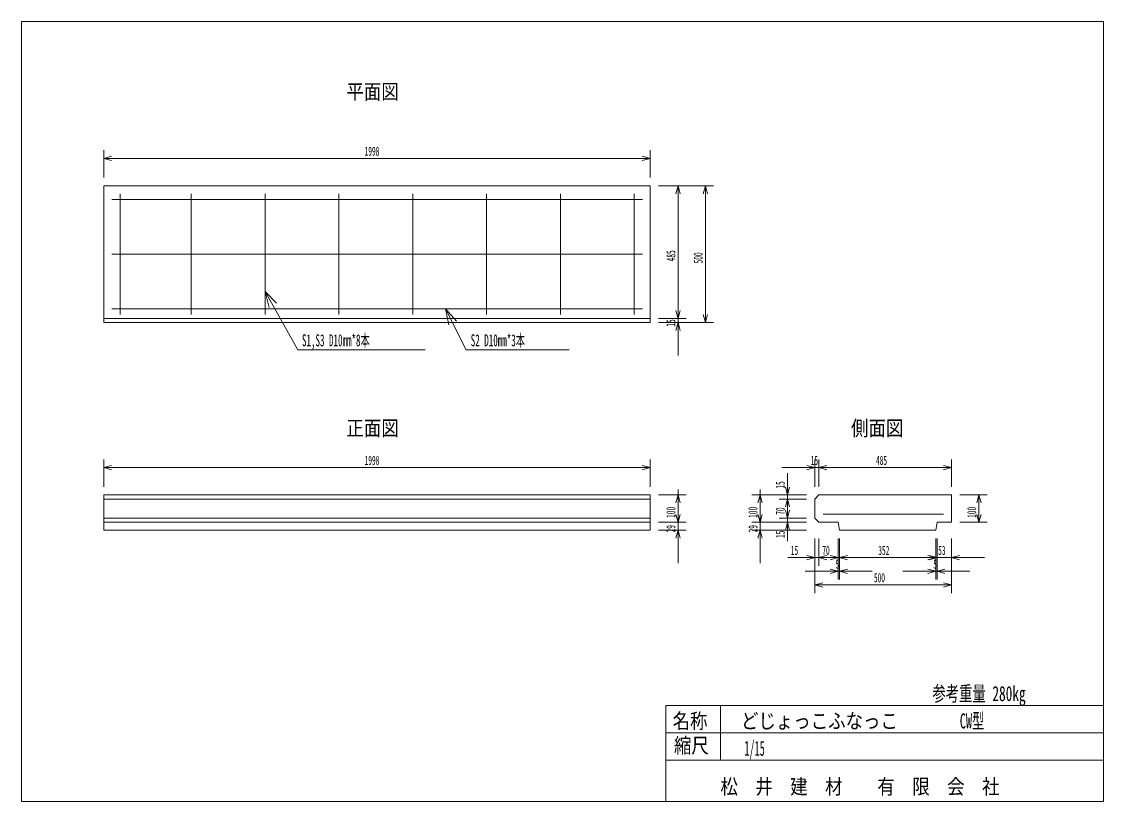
# Model space of a CAD drawing. Units: millimetres, scale not verified. Extents: x 842 to 4798, y 625 to 3475.
import ezdxf
from ezdxf.enums import TextEntityAlignment as Align

# ---------------------------------------------------------------- set-up
doc = ezdxf.new("R2010")
doc.units = ezdxf.units.MM
doc.header["$LTSCALE"] = 20
for name, color, linetype, lineweight in [('1', 7, 'Continuous', 18), ('17', 7, 'Continuous', 18), ('18', 7, 'Continuous', 18)]:
    doc.layers.add(name, color=color, linetype=linetype, lineweight=lineweight)
doc.styles.add('ＭＳ ゴシック', font='')
doc.styles.get('ＭＳ ゴシック').set_extended_font_data('MS Gothic')

msp = doc.modelspace()

# ---------------------------------------------------------------- linework, layer by layer
at = {"layer": '1'}
for p, q in [((842.5, 625), (842.5, 3475)), ((842.5, 3475), (4797.5, 3475)), ((4797.5, 3475), (4797.5, 925)), ((1142.5, 3005), (1142.5, 2905)), ((1142.5, 2975), (1171.48, 2982.76)), ((1142.5, 2975), (3140.5, 2975)), ((1142.5, 2975), (1171.48, 2967.24)), ((3140.5, 2975), (3111.52, 2982.76)), ((3140.5, 2975), (3111.52, 2967.24)), ((3140.5, 3005), (3140.5, 2905)), ((1142.5, 2375), (1142.5, 2875)), ((1142.5, 2875), (3140.5, 2875)), ((3140.5, 2875), (3140.5, 2375)), ((3272.5, 2875), (3170.5, 2875)), ((3372.5, 2875), (3170.5, 2875)), ((3242.5, 2875), (3234.74, 2846.02)), ((3242.5, 2390), (3242.5, 2875)), ((3242.5, 2875), (3250.26, 2846.02)), ((3342.5, 2875), (3334.74, 2846.02)), ((3342.5, 2875), (3342.5, 2375)), ((3342.5, 2875), (3350.26, 2846.02)), ((3242.5, 2255), (3242.5, 2510)), ((3242.5, 2390), (3234.74, 2418.98)), ((3242.5, 2390), (3234.74, 2418.98)), ((3242.5, 2390), (3250.26, 2418.98)), ((3242.5, 2390), (3250.26, 2418.98)), ((1142.5, 2390), (3140.5, 2390)), ((3140.5, 2375), (1142.5, 2375)), ((3272.5, 2390), (3170.5, 2390)), ((3272.5, 2390), (3170.5, 2390)), ((3272.5, 2375), (3170.5, 2375)), ((3372.5, 2375), (3170.5, 2375)), ((3242.5, 2375), (3234.74, 2346.02)), ((3242.5, 2375), (3250.26, 2346.02)), ((3342.5, 2375), (3334.74, 2403.98)), ((3342.5, 2375), (3350.26, 2403.98)), ((1142.5, 1875), (1142.5, 1775)), ((3140.5, 1875), (3140.5, 1775)), ((3742.5, 1875), (3742.5, 1775)), ((3757.5, 1875), (3757.5, 1775)), ((3757.5, 1875), (3757.5, 1775)), ((4242.5, 1875), (4242.5, 1775)), ((1142.5, 1845), (1171.48, 1852.76)), ((1142.5, 1845), (3140.5, 1845)), ((1142.5, 1845), (1171.48, 1837.24)), ((3140.5, 1845), (3111.52, 1852.76)), ((3140.5, 1845), (3111.52, 1837.24)), ((3622.5, 1845), (3877.5, 1845)), ((3642.5, 1824.33), (3642.5, 1610)), ((3742.5, 1845), (3713.52, 1852.76)), ((3742.5, 1845), (3713.52, 1837.24)), ((3757.5, 1845), (3786.48, 1852.76)), ((3757.5, 1845), (3786.48, 1852.76)), ((3757.5, 1845), (3786.48, 1837.24)), ((3757.5, 1845), (4242.5, 1845)), ((3757.5, 1845), (3786.48, 1837.24)), ((4242.5, 1845), (4213.52, 1852.76)), ((4242.5, 1845), (4213.52, 1837.24)), ((3642.5, 1780), (3642.5, 1576.25)), ((1142.5, 1745), (3140.5, 1745)), ((1142.5, 1745), (1142.5, 1616)), ((3140.5, 1745), (3140.5, 1730)), ((3140.5, 1616), (3140.5, 1745)), ((3272.5, 1745), (3170.5, 1745)), ((3242.5, 1745), (3234.74, 1716.02)), ((3242.5, 1765), (3242.5, 1496)), ((3242.5, 1745), (3242.5, 1645)), ((3242.5, 1745), (3250.26, 1716.02)), ((3512.5, 1745), (3712.5, 1745)), ((3542.5, 1745), (3534.74, 1716.02)), ((3542.5, 1765), (3542.5, 1496)), ((3542.5, 1745), (3542.5, 1645)), ((3542.5, 1745), (3550.26, 1716.02)), ((3612.5, 1745), (3712.5, 1745)), ((3642.5, 1745), (3634.74, 1773.98)), ((3642.5, 1745), (3650.26, 1773.98)), ((3742.5, 1730), (3757.5, 1745)), ((3757.5, 1745), (4242.5, 1745)), ((4242.5, 1745), (4242.5, 1645)), ((4372.5, 1745), (4272.5, 1745)), ((4342.5, 1745), (4334.74, 1716.02)), ((4342.5, 1745), (4342.5, 1645)), ((4342.5, 1745), (4350.26, 1716.02)), ((3140.5, 1730), (1142.5, 1730)), ((3612.5, 1730), (3712.5, 1730)), ((3612.5, 1730), (3712.5, 1730)), ((3642.5, 1730), (3634.74, 1701.02)), ((3642.5, 1730), (3634.74, 1701.02)), ((3642.5, 1730), (3650.26, 1701.02)), ((3642.5, 1730), (3642.5, 1660)), ((3642.5, 1730), (3650.26, 1701.02)), ((3742.5, 1730), (3742.5, 1660)), ((3242.5, 1645), (3234.74, 1673.98)), ((3242.5, 1645), (3234.74, 1673.98)), ((3242.5, 1645), (3250.26, 1673.98)), ((3242.5, 1645), (3250.26, 1673.98)), ((3542.5, 1645), (3534.74, 1673.98)), ((3542.5, 1645), (3534.74, 1673.98)), ((3542.5, 1645), (3550.26, 1673.98)), ((3542.5, 1645), (3550.26, 1673.98)), ((3642.5, 1660), (3634.74, 1688.98)), ((3642.5, 1660), (3634.74, 1688.98)), ((3642.5, 1660), (3650.26, 1688.98)), ((3642.5, 1660), (3650.26, 1688.98)), ((4342.5, 1645), (4334.74, 1673.98)), ((4342.5, 1645), (4350.26, 1673.98)), ((3140.5, 1660), (1142.5, 1660)), ((1142.5, 1645), (3140.5, 1645)), ((3272.5, 1645), (3170.5, 1645)), ((3272.5, 1645), (3170.5, 1645)), ((3512.5, 1645), (3712.5, 1645)), ((3512.5, 1645), (3712.5, 1645)), ((3612.5, 1660), (3712.5, 1660)), ((3612.5, 1660), (3712.5, 1660)), ((3612.5, 1645), (3712.5, 1645)), ((3642.5, 1645), (3634.74, 1616.02)), ((3642.5, 1645), (3650.26, 1616.02)), ((3742.5, 1660), (3757.5, 1645)), ((3757.5, 1645), (3827.5, 1645)), ((3832.5, 1616), (3827.5, 1645)), ((4184.5, 1616), (4189.5, 1645)), ((4189.5, 1645), (4242.5, 1645)), ((4372.5, 1645), (4272.5, 1645)), ((1142.5, 1616), (3140.5, 1616)), ((3272.5, 1616), (3170.5, 1616)), ((3242.5, 1616), (3234.74, 1587.02)), ((3242.5, 1616), (3250.26, 1587.02)), ((3512.5, 1616), (3712.5, 1616)), ((3542.5, 1616), (3534.74, 1587.02)), ((3542.5, 1616), (3550.26, 1587.02)), ((3742.5, 1486), (3742.5, 1586)), ((3757.5, 1486), (3757.5, 1586)), ((3757.5, 1486), (3757.5, 1586)), ((3827.5, 1486), (3827.5, 1586)), ((3827.5, 1436), (3827.5, 1586)), ((3832.5, 1616), (4184.5, 1616)), ((3832.5, 1436), (3832.5, 1586)), ((3832.5, 1486), (3832.5, 1586)), ((4184.5, 1486), (4184.5, 1586)), ((4184.5, 1436), (4184.5, 1586)), ((4189.5, 1436), (4189.5, 1586)), ((4189.5, 1486), (4189.5, 1586)), ((4242.5, 1486), (4242.5, 1586)), ((3877.5, 1516), (3643.36, 1516)), ((3742.5, 1516), (3713.52, 1523.76)), ((3742.5, 1516), (3713.52, 1508.24)), ((3757.5, 1516), (3786.48, 1523.76)), ((3757.5, 1516), (3786.48, 1523.76)), ((3757.5, 1516), (3786.48, 1508.24)), ((3757.5, 1516), (3827.5, 1516)), ((3757.5, 1516), (3786.48, 1508.24)), ((3827.5, 1516), (3798.52, 1523.76)), ((3827.5, 1516), (3798.52, 1508.24)), ((3832.5, 1516), (3861.48, 1523.76)), ((3832.5, 1516), (4184.5, 1516)), ((3832.5, 1516), (3861.48, 1508.24)), ((4069.5, 1516), (4362.5, 1516)), ((4184.5, 1516), (4155.52, 1523.76)), ((4184.5, 1516), (4155.52, 1508.24)), ((4189.5, 1516), (4160.52, 1523.76)), ((4189.5, 1516), (4160.52, 1508.24)), ((4242.5, 1516), (4271.48, 1523.76)), ((4242.5, 1516), (4271.48, 1508.24)), ((3707.5, 1466), (3952.5, 1466)), ((3742.5, 1386), (3742.5, 1486)), ((3827.5, 1466), (3798.52, 1473.76)), ((3827.5, 1466), (3798.52, 1458.24)), ((3832.5, 1466), (3861.48, 1473.76)), ((3832.5, 1466), (3861.48, 1458.24)), ((4064.5, 1466), (4309.5, 1466)), ((4184.5, 1466), (4155.52, 1473.76)), ((4184.5, 1466), (4155.52, 1458.24)), ((4189.5, 1466), (4218.48, 1473.76)), ((4189.5, 1466), (4218.48, 1458.24)), ((4242.5, 1386), (4242.5, 1486)), ((3742.5, 1416), (3771.48, 1423.76)), ((4242.5, 1416), (3742.5, 1416)), ((3742.5, 1416), (3771.48, 1408.24)), ((4242.5, 1416), (4213.52, 1423.76)), ((4242.5, 1416), (4213.52, 1408.24)), ((3197.5, 975), (4797.5, 975)), ((3197.5, 975), (3197.5, 775)), ((3397.5, 975), (3397.5, 775)), ((4797.5, 775), (4797.5, 925)), ((3597.5, 875), (3197.5, 875)), ((3597.5, 875), (4797.5, 875)), ((3197.5, 775), (3197.5, 625)), ((3197.5, 775), (4797.5, 775)), ((4797.5, 775), (4797.5, 625)), ((4797.5, 625), (842.5, 625))]:
    msp.add_line(p, q, dxfattribs=at)
at = {"layer": '17'}
for p, q in [((1172.5, 2825), (3112.5, 2825)), ((1172.5, 2625), (3112.5, 2625)), ((1172.5, 2425), (3112.5, 2425)), ((2392.5, 2425), (2467.35, 2275)), ((2392.5, 2425), (2432.27, 2380.08)), ((2392.5, 2425), (2404.48, 2366.21)), ((2467.35, 2275), (2844.61, 2275))]:
    msp.add_line(p, q, dxfattribs=at)
at = {"layer": '18'}
for p, q in [((1202.5, 2845), (1202.5, 2405)), ((1462.5, 2845), (1462.5, 2405)), ((1732.5, 2845), (1732.5, 2405)), ((2002.5, 2845), (2002.5, 2405)), ((2272.5, 2845), (2272.5, 2405)), ((2542.5, 2845), (2542.5, 2405)), ((2812.5, 2845), (2812.5, 2405)), ((3082.5, 2845), (3082.5, 2405)), ((1732.5, 2488.31), (1852.5, 2275)), ((1732.5, 2488.31), (1774.45, 2445.42)), ((1732.5, 2488.31), (1747.38, 2430.19)), ((1852.5, 2275), (2317.5, 2275)), ((3772.5, 1675), (4212.5, 1675))]:
    msp.add_line(p, q, dxfattribs=at)

# ---------------------------------------------------------------- texts
at = {"layer": '1', "style": 'ＭＳ ゴシック'}
for s, height, width, p in [('平面図', 54.99, 0.85, (2030, 3175)), ('1998', 32.99, 0.5, (2096.5, 2975)), ('正面図', 54.99, 0.85, (2030, 1945)), ('側面図', 54.99, 0.85, (3875, 1945)), ('1998', 32.99, 0.5, (2096.5, 1845)), ('15', 32.99, 0.5, (3727.5, 1845)), ('485', 32.99, 0.5, (3966.25, 1845)), ('15', 32.99, 0.5, (3654.61, 1516)), ('70', 32.99, 0.5, (3770, 1516)), ('352', 32.99, 0.5, (3974.75, 1516)), ('53', 32.99, 0.5, (4193.5, 1516)), ('5', 32.99, 0.5, (3818.75, 1466)), ('5', 32.99, 0.5, (4175.75, 1466)), ('500', 32.99, 0.5, (3958.75, 1416)), ('参考重量 280kg', 54.99, 0.65, (4172.5, 975)), ('名称', 54.99, 0.85, (3222.5, 875)), ('どじょっこふなっこ', 54.99, 0.85, (3472.5, 875)), ('CW型', 54.99, 0.6, (4272.5, 875)), ('縮尺', 54.99, 0.85, (3227.5, 785)), ('1/15', 54.99, 0.5, (3484.82, 775)), ('松\u3000井\u3000建\u3000材\u3000\u3000有\u3000限\u3000会\u3000社', 54.99, 0.85, (3397.5, 635))]:
    msp.add_text(s, height=height, dxfattribs=dict(at, width=width)).set_placement(p, align=Align.BOTTOM_LEFT)
at = {"layer": '1', "style": 'ＭＳ ゴシック', "width": 0.5}
for s, p in [('485', (3242.5, 2598.75)), ('500', (3342.5, 2591.25)), ('15', (3242.5, 2360)), ('15', (3642.5, 1768.08)), ('100', (3242.5, 1661.25)), ('100', (3542.5, 1661.25)), ('70', (3642.5, 1672.5)), ('100', (4342.5, 1661.25)), ('29', (3242.5, 1608)), ('29', (3542.5, 1608)), ('15', (3642.5, 1587.5))]:
    msp.add_text(s, height=32.99, rotation=90, dxfattribs=at).set_placement(p, align=Align.BOTTOM_LEFT)
at = {"layer": '17', "style": 'ＭＳ ゴシック', "width": 0.55}
msp.add_text('S2 D10mm*3本', height=43.99, dxfattribs=at).set_placement((2484.61, 2275), align=Align.BOTTOM_LEFT)
at = {"layer": '18', "style": 'ＭＳ ゴシック', "width": 0.55}
msp.add_text('S1,S3 D10mm*8本', height=43.99, dxfattribs=at).set_placement((1867.5, 2275), align=Align.BOTTOM_LEFT)

doc.saveas('drawing.dxf')
